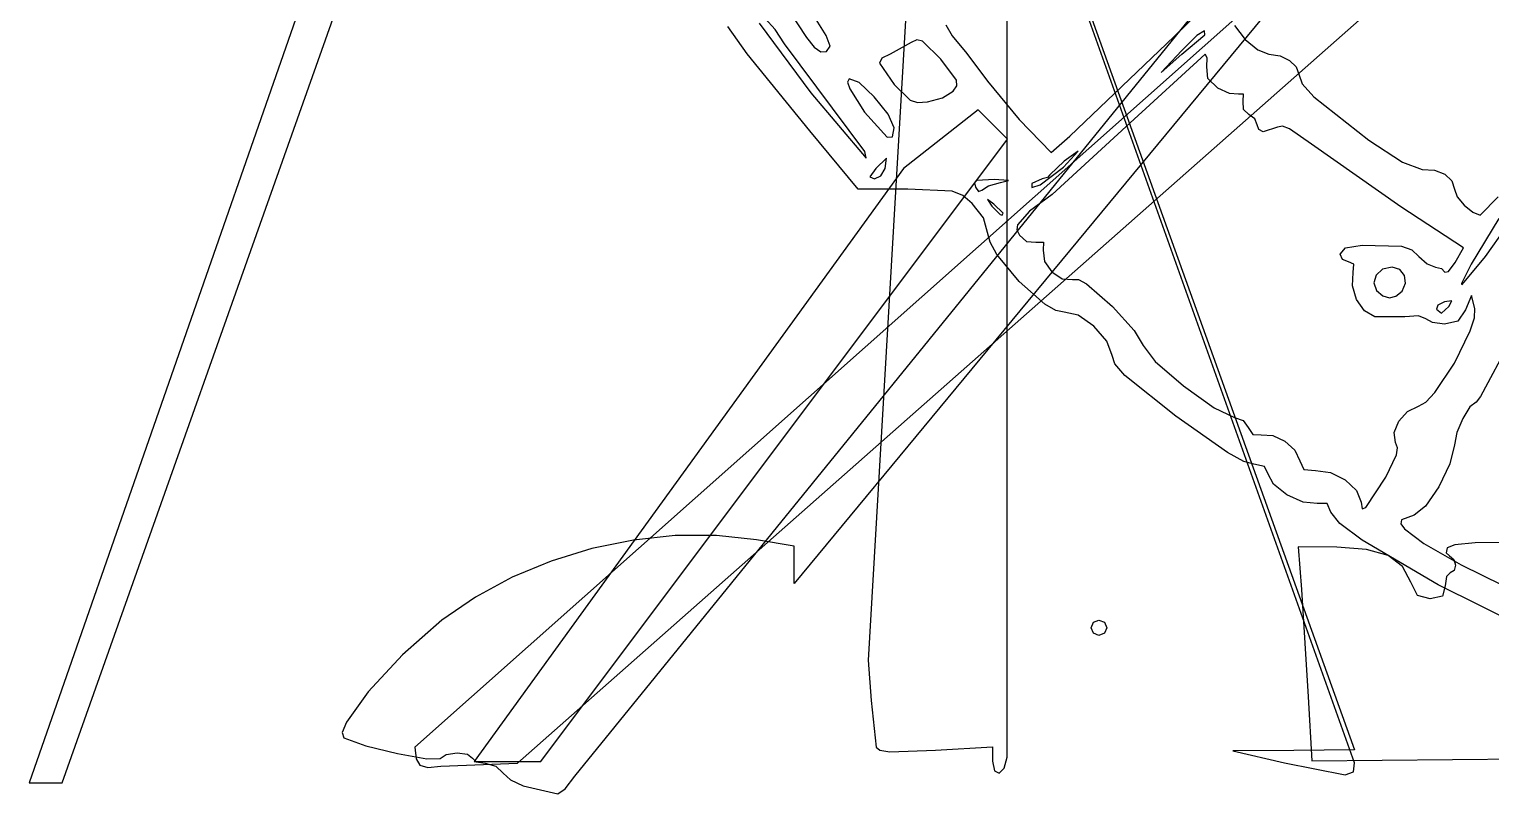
# Model space of a CAD drawing. Extents: x -99 to 383, y -48 to 207.
# Drawn here: x -17.7 to 61.8, y 3.3 to 44.8 of the extents above; entities that cross this region are included whole.
import ezdxf

# ---------------------------------------------------------------- set-up
doc = ezdxf.new("R2010")
doc.units = 0

msp = doc.modelspace()

# ---------------------------------------------------------------- linework, layer by layer
at = {"layer": 'Image'}
for p, q in [((113.472628, 122.887966), (23.933, 14.6963)), ((132.37946, 120.456476), (3.31386, 5.79827)), ((8.88774, 4.937004), (137.95334, 118.831128)), ((14.9762, 115.306416), (54.4224, 5.65678)), ((54.4224, 4.951233), (14.9762, 115.306416)), ((12.009098, 4.227533), (101.548745, 114.458871)), ((33.747463, 109.802975), (27.9655, 10.5377)), ((-15.8734, 3.87526), (21.21284, 108.451031)), ((18.514809, 107.544949), (-17.6653, 3.87526)), ((35.526748, 5.269737), (35.52669, 104.535043)), ((44.6046, 44.446), (54.8887, 54.4873)), ((22.91094, 44.821241), (22.342007, 45.432352)), ((23.660957, 45.817081), (24.61307, 44.386051)), ((25.68204, 44.496658), (25.046379, 45.50516)), ((21.380911, 43.504609), (20.3383, 44.983)), ((22.031954, 45.16008), (24.845161, 41.380351)), ((23.41476, 44.04513), (22.91094, 44.821241)), ((32.191723, 45.074452), (32.523334, 44.483067)), ((45.02951, 43.481066), (46.27599, 44.539026)), ((46.26076, 44.745512), (45.838536, 44.490808)), ((46.276, 44.539027), (46.26076, 44.745512)), ((46.27599, 44.539026), (46.276, 44.539027)), ((47.879784, 45.03134), (48.467431, 44.278346)), ((27.789, 38.18902), (23.41476, 44.04513)), ((24.61307, 44.386051), (25.020531, 43.860423)), ((25.020531, 43.860423), (25.388104, 43.601361)), ((25.8948, 43.9223), (25.68204, 44.496658)), ((25.688593, 43.618707), (25.8948, 43.922304)), ((25.8948, 43.922304), (25.8948, 43.9223)), ((30.309527, 44.115015), (29.157827, 43.487)), ((30.617486, 44.259502), (30.309527, 44.115015)), ((30.925251, 44.192334), (30.617486, 44.259502)), ((31.921427, 43.20867), (30.925251, 44.192334)), ((32.523334, 44.483067), (33.320613, 43.515772)), ((38.933993, 39.018997), (44.604643, 44.446317)), ((44.604643, 44.446317), (44.6046, 44.446)), ((45.838536, 44.490808), (45.01428, 43.687552)), ((48.467431, 44.278346), (49.162888, 43.71501)), ((24.79191, 39.3179), (21.380911, 43.504609)), ((25.388104, 43.601361), (25.688593, 43.618707)), ((28.707124, 43.258015), (28.580194, 43.000323)), ((28.580194, 43.000323), (29.37104, 41.82766)), ((29.157827, 43.487), (28.707124, 43.258015)), ((32.773484, 42.073927), (31.921427, 43.20867)), ((33.320613, 43.515772), (34.449503, 42.009802)), ((46.291334, 43.48074), (42.205484, 39.7413)), ((45.01428, 43.687552), (43.90373, 42.493662)), ((43.90373, 42.493662), (45.02951, 43.481066)), ((46.404634, 43.28081), (46.291334, 43.48074)), ((46.375766, 42.800125), (46.404634, 43.28081)), ((49.162888, 43.71501), (49.761821, 43.480702)), ((49.761821, 43.480702), (50.363488, 43.388733)), ((50.363488, 43.388733), (50.882351, 43.14495)), ((50.882351, 43.14495), (51.246444, 42.797538)), ((26.92445, 42.142666), (26.84687, 41.951549)), ((27.474396, 41.935375), (26.92445, 42.142666)), ((46.436782, 42.164163), (46.375766, 42.800125)), ((46.97717, 41.640205), (46.436782, 42.164163)), ((51.246444, 42.797538), (51.383801, 42.394682)), ((51.383801, 42.394682), (51.569262, 41.87157)), ((24.845161, 41.380351), (27.845404, 37.83625)), ((26.84687, 41.951549), (26.958288, 41.594642)), ((26.958288, 41.594642), (27.771116, 40.334336)), ((28.295687, 41.170356), (27.474396, 41.935375)), ((29.37104, 41.82766), (30.240207, 40.975615)), ((31.998217, 41.104718), (32.5865, 41.473598)), ((32.5865, 41.4736), (32.787276, 41.76591)), ((32.5865, 41.473598), (32.5865, 41.4736)), ((32.787276, 41.76591), (32.773484, 42.073927)), ((34.449503, 42.009802), (36.182333, 39.934252)), ((47.609413, 41.346061), (46.97717, 41.640205)), ((48.10225, 41.311927), (47.609413, 41.346061)), ((51.569262, 41.87157), (52.195097, 41.16439)), ((29.042444, 40.224907), (28.295687, 41.170356)), ((30.240207, 40.975615), (30.652494, 40.862047)), ((30.652494, 40.862047), (31.18782, 40.885247)), ((31.18782, 40.885247), (31.998217, 41.104718)), ((48.369259, 41.299428), (48.10225, 41.311927)), ((48.354633, 40.923053), (48.369259, 41.299428)), ((48.373517, 40.48114), (48.354633, 40.923053)), ((52.195097, 41.16439), (55.184591, 38.804162)), ((27.771116, 40.334336), (29.003631, 38.964406)), ((29.36879, 39.476326), (29.042444, 40.224907)), ((33.94291, 40.45358), (31.90968, 38.86269)), ((35.5338, 38.86269), (33.94291, 40.45358)), ((36.182333, 39.934252), (37.915163, 38.129682)), ((48.6688, 40.208419), (48.373517, 40.48114)), ((48.990392, 39.96953), (48.6688, 40.208419)), ((49.124151, 39.640546), (48.990392, 39.96953)), ((27.4207, 36.1429), (24.79191, 39.3179)), ((29.003631, 38.964406), (29.282205, 38.991804)), ((29.282205, 38.991804), (29.368786, 39.476319)), ((29.368786, 39.476319), (29.36879, 39.476326)), ((37.915163, 38.129682), (38.933993, 39.018997)), ((42.205484, 39.7413), (37.967204, 35.86075)), ((49.213488, 39.378923), (49.124151, 39.640546)), ((49.454615, 39.266786), (49.213488, 39.378923)), ((50.230931, 39.509993), (49.454615, 39.266786)), ((50.495559, 39.559772), (50.230931, 39.509993)), ((50.876531, 39.429676), (50.495559, 39.559772)), ((52.083221, 38.581903), (50.876531, 39.429676)), ((10.1591, 5.0208), (35.5338, 38.86269)), ((27.789002, 38.189028), (27.789, 38.18902)), ((27.845404, 37.83625), (27.789002, 38.189028)), ((31.90968, 38.86269), (29.87645, 37.2718)), ((38.5844, 37.343182), (39.388885, 38.210219)), ((39.388885, 38.210219), (38.621642, 37.670464)), ((56.937141, 35.178443), (52.083221, 38.581903)), ((55.184591, 38.804162), (57.020287, 37.602295)), ((28.963457, 37.836244), (28.381693, 37.2718)), ((28.8868, 37.2718), (28.963457, 37.836244)), ((38.621642, 37.670464), (37.845531, 36.919039)), ((57.020287, 37.602295), (58.098551, 37.213932)), ((29.87645, 37.2718), (6.53495, 5.0208)), ((28.381693, 37.2718), (28.045304, 36.811542)), ((28.045304, 36.811542), (28.305039, 36.707356)), ((28.305039, 36.707356), (28.655021, 36.873161)), ((28.655021, 36.873161), (28.8868, 37.2718)), ((28.8868, 37.2718), (28.8868, 37.2718)), ((33.881138, 36.613729), (33.753878, 36.483698)), ((34.811061, 36.665076), (33.881138, 36.613729)), ((35.601755, 36.606687), (34.811061, 36.665076)), ((35.1559, 36.4985), (35.601755, 36.606687)), ((37.429987, 36.707373), (36.865154, 36.451471)), ((37.309588, 36.374234), (38.584404, 37.343182)), ((37.719805, 36.76955), (37.429987, 36.707373)), ((37.845531, 36.919039), (37.719805, 36.76955)), ((38.584404, 37.343182), (38.5844, 37.343182)), ((58.098551, 37.213932), (58.76339, 37.169942)), ((58.76339, 37.169942), (59.322153, 36.950337)), ((59.322153, 36.950337), (59.707093, 36.596296)), ((59.707093, 36.596296), (59.850461, 36.149002)), ((30.113561, 36.142907), (27.4207, 36.1429)), ((32.535242, 36.030525), (30.113561, 36.142907)), ((33.109291, 35.798454), (32.535242, 36.030525)), ((33.627911, 35.367714), (33.109291, 35.798454)), ((33.753878, 36.483698), (33.792001, 36.260364)), ((33.792001, 36.260364), (33.964041, 36.022398)), ((33.964041, 36.022398), (34.136837, 36.093788)), ((34.136837, 36.093788), (34.507676, 36.328345)), ((34.507676, 36.328345), (35.155897, 36.4985)), ((35.155897, 36.4985), (35.1559, 36.4985)), ((37.967204, 35.86075), (36.729304, 34.94076)), ((36.865154, 36.451471), (36.873115, 36.224788)), ((36.873115, 36.224788), (37.309588, 36.374234)), ((59.850461, 36.149002), (60.005635, 35.732844)), ((34.239809, 34.58335), (33.627911, 35.367714)), ((34.80325, 35.332264), (34.450471, 35.578486)), ((34.450471, 35.578486), (34.696694, 35.225708)), ((34.696694, 35.225708), (35.135173, 34.768645)), ((35.297138, 34.838376), (34.80325, 35.332264)), ((60.340001, 32.957023), (56.937141, 35.178443)), ((60.005635, 35.732844), (60.381336, 35.267324)), ((60.381336, 35.267324), (60.842832, 34.888348)), ((61.255391, 34.731822), (62.229441, 35.719599)), ((34.449231, 33.781364), (34.239809, 34.58335)), ((35.135173, 34.768645), (35.255165, 34.734793)), ((35.255165, 34.734793), (35.297138, 34.838375)), ((35.297138, 34.838375), (35.297138, 34.838376)), ((36.077936, 34.208649), (36.050439, 33.935804)), ((36.729304, 34.94076), (36.077936, 34.208649)), ((62.269784, 34.549228), (60.758581, 32.065306)), ((60.842832, 34.888348), (61.255391, 34.731822)), ((34.590029, 33.258796), (34.449231, 33.781364)), ((36.050439, 33.935804), (36.18544, 33.63818)), ((36.18544, 33.63818), (36.574312, 33.289018)), ((61.546461, 32.474136), (62.640881, 34.049302)), ((34.969189, 32.596363), (34.590029, 33.258796)), ((36.183184, 31.121161), (34.969189, 32.596363)), ((36.574312, 33.289018), (37.077341, 33.262187)), ((37.077341, 33.262187), (37.50277, 33.26696)), ((37.50277, 33.26696), (37.488039, 32.820447)), ((37.488039, 32.820447), (37.555057, 32.213058)), ((53.639705, 32.61519), (53.918784, 32.952054)), ((53.769645, 32.316211), (53.639705, 32.61519)), ((53.918784, 32.952054), (54.839145, 33.090223)), ((54.839145, 33.090223), (56.972746, 33.042075)), ((56.972746, 33.042075), (57.52419, 32.840418)), ((57.52419, 32.840418), (57.918265, 32.483697)), ((59.882624, 32.157511), (60.340001, 32.957023)), ((37.555057, 32.213058), (37.949477, 31.641073)), ((54.082057, 32.191857), (53.769645, 32.316211)), ((54.380299, 32.057582), (54.082057, 32.191857)), ((54.338656, 31.60661), (54.380299, 32.057582)), ((56.468267, 31.909596), (55.944761, 31.784429)), ((56.877101, 31.777395), (56.468267, 31.909596)), ((57.918265, 32.483697), (58.374076, 32.078266)), ((58.374076, 32.078266), (58.811969, 31.909635)), ((58.811969, 31.909635), (59.139852, 31.828613)), ((59.139852, 31.828613), (59.331176, 31.633814)), ((59.531969, 31.673875), (59.882624, 32.157511)), ((60.758581, 32.065306), (60.231273, 31.005917)), ((60.476359, 31.201583), (61.546469, 32.474143)), ((61.546469, 32.474143), (61.546461, 32.474136)), ((37.572395, 29.894286), (36.183184, 31.121161)), ((37.949477, 31.641073), (38.512255, 31.262442)), ((38.512255, 31.262442), (39.084349, 31.235117)), ((39.084349, 31.235117), (39.401506, 31.232814)), ((39.401506, 31.232814), (39.842999, 31.00439)), ((39.842999, 31.00439), (41.244889, 29.770267)), ((54.296962, 30.895869), (54.338656, 31.60661)), ((55.587507, 31.469984), (55.457876, 31.057845)), ((55.457876, 31.057845), (55.617238, 30.639596)), ((55.944761, 31.784429), (55.587507, 31.469984)), ((57.129178, 31.448244), (56.877101, 31.777395)), ((56.998661, 30.603826), (57.183399, 31.023327)), ((57.183399, 31.023327), (57.129178, 31.448244)), ((59.331176, 31.633814), (59.531969, 31.673875)), ((60.231273, 31.005917), (60.256831, 30.945535)), ((60.256831, 30.945535), (60.476359, 31.201583)), ((54.529167, 30.152778), (54.296962, 30.895869)), ((55.617238, 30.639596), (55.958835, 30.340334)), ((55.958835, 30.340334), (56.314858, 30.234309)), ((56.314858, 30.234309), (56.667426, 30.321985)), ((56.667426, 30.321985), (56.998658, 30.603825)), ((56.998658, 30.603825), (56.998661, 30.603826)), ((60.774464, 30.357417), (60.459626, 29.581307)), ((60.960039, 29.651862), (60.774464, 30.357417)), ((38.170575, 29.542261), (37.572395, 29.894286)), ((38.618001, 29.454264), (38.170575, 29.542261)), ((39.38614, 29.286306), (38.618001, 29.454264)), ((41.244889, 29.770267), (42.424593, 28.461245)), ((54.959384, 29.533421), (54.529167, 30.152778)), ((55.511726, 29.19388), (54.959384, 29.533421)), ((58.942592, 29.840747), (58.882161, 29.619733)), ((58.882161, 29.619733), (59.147214, 29.393649)), ((59.304969, 30.020864), (58.942592, 29.840747)), ((59.147214, 29.393649), (59.549461, 29.770727)), ((59.707185, 30.065605), (59.304969, 30.020864)), ((59.549461, 29.770728), (59.707185, 30.065605)), ((59.549461, 29.770727), (59.549461, 29.770728)), ((60.459626, 29.581307), (60.035445, 28.967714)), ((60.936323, 29.155132), (60.960039, 29.651862)), ((40.241393, 28.687678), (39.38614, 29.286306)), ((40.937143, 27.881721), (40.241393, 28.687678)), ((57.147326, 29.206129), (55.511726, 29.19388)), ((57.889556, 29.253601), (57.147326, 29.206129)), ((58.291016, 29.096077), (57.889556, 29.253601)), ((58.663849, 28.890642), (58.291016, 29.096077)), ((59.307786, 28.805196), (58.663849, 28.890642)), ((60.035445, 28.967714), (59.307786, 28.805196)), ((60.710137, 28.438145), (60.936323, 29.155132)), ((41.226771, 27.091774), (40.937143, 27.881721)), ((42.424593, 28.461245), (42.915269, 27.635187)), ((59.849626, 26.688319), (60.710137, 28.438145)), ((62.883102, 27.879302), (61.260322, 24.874842)), ((41.382955, 26.638749), (41.226771, 27.091774)), ((42.915269, 27.635187), (43.5808, 26.765402)), ((41.930585, 26.0181), (41.382955, 26.638749)), ((43.5808, 26.765402), (45.104729, 25.453866)), ((58.777052, 25.092214), (59.849626, 26.688319)), ((44.704811, 23.795704), (41.930585, 26.0181)), ((45.104729, 25.453866), (46.778057, 24.256853)), ((58.285786, 24.567379), (58.777052, 25.092214)), ((61.260322, 24.874842), (61.03895, 24.571855)), ((46.778057, 24.256853), (47.891789, 23.730637)), ((56.816218, 23.527992), (57.292618, 24.061265)), ((57.292618, 24.061265), (57.890959, 24.339662)), ((57.890959, 24.339662), (58.285786, 24.567379)), ((60.695181, 24.310535), (60.303749, 23.680601)), ((61.03895, 24.571855), (60.695181, 24.310535)), ((47.513285, 21.824083), (44.704811, 23.795704)), ((47.891789, 23.730637), (48.365818, 23.574434)), ((48.365818, 23.574434), (48.636703, 23.179026)), ((48.636703, 23.179026), (48.879708, 22.796911)), ((56.566572, 22.906544), (56.816218, 23.527992)), ((60.303749, 23.680601), (59.982483, 22.913088)), ((48.879708, 22.796911), (49.346364, 22.781076)), ((49.346364, 22.781076), (49.972909, 22.75266)), ((49.972909, 22.75266), (50.630245, 22.441456)), ((50.630245, 22.441456), (51.167965, 21.948651)), ((56.648499, 22.363622), (56.566572, 22.906544)), ((56.744684, 22.075194), (56.648499, 22.363622)), ((59.982483, 22.913088), (59.84921, 22.239035)), ((48.388757, 21.343173), (47.513285, 21.824083)), ((51.167965, 21.948651), (51.435664, 21.375436)), ((56.109029, 20.487122), (56.695996, 21.698169)), ((56.695996, 21.698169), (56.744684, 22.075194)), ((59.84921, 22.239035), (59.600506, 21.204926)), ((48.933931, 21.185154), (48.388757, 21.343173)), ((49.511061, 21.068136), (48.933931, 21.185154)), ((49.692713, 20.691266), (49.511061, 21.068136)), ((50.000305, 20.107378), (49.692713, 20.691266)), ((51.435664, 21.375436), (51.662062, 20.904252)), ((51.662062, 20.904252), (52.297988, 20.852476)), ((52.297988, 20.852476), (53.103502, 20.746612)), ((53.103502, 20.746612), (53.906165, 20.339779)), ((59.600506, 21.204926), (59.002841, 19.965082)), ((50.733276, 19.527007), (50.000305, 20.107378)), ((53.906165, 20.339779), (54.522392, 19.759675)), ((55.036867, 18.839546), (56.109038, 20.487136)), ((56.109038, 20.487136), (56.109029, 20.487122)), ((59.002841, 19.965082), (58.278886, 18.906711)), ((51.618171, 19.117471), (50.733276, 19.527007)), ((52.381533, 19.046086), (51.618171, 19.117471)), ((54.522392, 19.759675), (54.768598, 19.133996)), ((54.768598, 19.133996), (54.82731, 18.769319)), ((52.922895, 19.052533), (52.381533, 19.046086)), ((53.126757, 18.589821), (52.922895, 19.052533)), ((53.609888, 17.970203), (53.126757, 18.589821)), ((54.82731, 18.769319), (55.036867, 18.839546)), ((57.65131, 18.417025), (56.970157, 18.159704)), ((58.278886, 18.906711), (57.65131, 18.417025)), ((54.836933, 17.054439), (53.609888, 17.970203)), ((56.970157, 18.159704), (56.940285, 17.947505)), ((56.940285, 17.947505), (57.12832, 17.66827)), ((57.12832, 17.66827), (58.190436, 16.874653)), ((15.19602, 17.066862), (12.936232, 16.60285)), ((17.466955, 17.307761), (15.19602, 17.066862)), ((19.710471, 17.3157), (17.466955, 17.307761)), ((21.888, 17.080832), (19.710471, 17.3157)), ((23.933, 16.7359), (21.888, 17.080832)), ((23.933, 14.6963), (23.933, 16.7359)), ((53.444559, 16.680854), (51.356819, 16.701484)), ((51.356819, 16.701484), (51.531706, 14.373154)), ((58.968085, 14.632067), (54.836933, 17.054439)), ((58.190436, 16.874653), (60.22114, 15.710785)), ((59.871027, 16.802533), (59.4501, 16.647579)), ((60.973029, 16.906693), (59.871027, 16.802533)), ((65.6062, 16.9837), (60.973029, 16.906693)), ((10.72616, 15.925574), (8.604368, 15.04488)), ((12.936232, 16.60285), (10.72616, 15.925574)), ((55.071975, 16.560584), (53.444559, 16.680854)), ((56.25029, 16.219886), (55.071975, 16.560584)), ((57.03295, 15.633493), (56.25029, 16.219886)), ((59.4501, 16.647579), (59.400967, 16.377666)), ((59.400967, 16.377666), (59.574554, 16.200726)), ((59.574554, 16.200726), (59.808286, 16.001742)), ((59.808286, 16.001742), (59.899386, 15.695111)), ((57.473399, 14.776134), (57.03295, 15.633493)), ((59.624521, 15.290368), (59.425202, 15.083111)), ((59.840562, 15.413698), (59.624521, 15.290368)), ((59.899386, 15.695111), (59.840562, 15.413698)), ((60.22114, 15.710785), (64.01896, 13.849505)), ((8.604368, 15.04488), (6.609426, 13.970617)), ((51.531706, 14.373154), (51.899975, 8.551034)), ((57.835589, 14.05086), (57.473399, 14.776134)), ((64.410847, 11.917895), (58.968085, 14.632067)), ((59.342299, 14.584813), (59.19116, 14.011589)), ((59.425202, 15.083111), (59.342299, 14.584813)), ((6.609426, 13.970617), (4.7799, 12.712632)), ((58.536459, 13.879258), (57.835589, 14.05086)), ((59.19116, 14.011589), (58.536459, 13.879258)), ((40.218254, 12.594179), (40.517233, 12.718533)), ((40.517233, 12.718533), (40.816212, 12.594179)), ((4.7799, 12.712632), (2.627761, 10.818554)), ((40.0939, 12.2952), (40.218254, 12.594179)), ((40.218254, 11.996221), (40.0939, 12.2952)), ((40.0939, 12.2952), (40.0939, 12.2952)), ((40.517233, 11.871867), (40.218254, 11.996221)), ((40.816212, 11.996221), (40.517233, 11.871867)), ((40.816212, 12.594179), (40.940566, 12.2952)), ((40.940566, 12.2952), (40.816212, 11.996221)), ((2.627761, 10.818554), (0.768459, 8.814511)), ((27.9655, 10.5377), (28.126781, 8.35048)), ((0.768459, 8.814511), (-0.41685, 7.158683)), ((28.126781, 8.35048), (28.398629, 5.80506)), ((51.899975, 8.551034), (52.093356, 5.057244)), ((-0.41685, 7.158683), (-0.637646, 6.604531)), ((-0.637646, 6.604531), (-0.54701, 6.309252)), ((-0.54701, 6.309252), (0.63437, 5.883273)), ((0.63437, 5.883273), (2.369236, 5.455464)), ((3.31386, 5.79827), (3.371302, 5.174214)), ((28.398629, 5.80506), (28.600526, 5.641554)), ((28.600526, 5.641554), (29.14154, 5.562168)), ((29.14154, 5.562168), (31.620409, 5.635823)), ((31.620409, 5.635823), (34.731629, 5.824785)), ((34.731629, 5.824785), (34.7317, 5.05325)), ((51.10629, 5.631098), (47.79018, 5.605416)), ((47.79018, 5.605416), (50.6124, 4.954592)), ((54.4224, 5.65678), (51.10629, 5.631098)), ((2.369236, 5.455464), (3.954596, 5.175648)), ((3.371302, 5.174214), (3.584631, 4.824846)), ((3.584631, 4.824846), (4.015352, 4.705393)), ((3.954596, 5.175648), (4.68746, 5.193652)), ((4.015352, 4.705393), (4.72497, 4.77108)), ((4.68746, 5.193652), (5.01448, 5.412619)), ((4.72497, 4.77108), (8.88774, 4.937004)), ((5.01448, 5.412619), (5.609276, 5.49176)), ((5.609276, 5.49176), (6.180102, 5.427379)), ((6.180102, 5.427379), (6.43521, 5.215778)), ((6.43521, 5.215778), (6.63955, 5.016459)), ((6.53495, 5.0208), (10.1591, 5.0208)), ((6.63955, 5.016459), (7.130836, 4.933556)), ((7.130836, 4.933556), (7.712025, 4.777661)), ((7.712025, 4.777661), (8.119776, 4.385489)), ((34.7317, 5.05325), (34.838713, 4.519253)), ((35.350882, 4.658713), (35.526748, 5.269737)), ((50.6124, 4.954592), (53.915123, 4.309477)), ((52.093356, 5.057244), (65.308356, 5.182844)), ((54.351233, 4.469644), (54.4224, 4.951233)), ((8.119776, 4.385489), (8.502867, 4.035515)), ((8.502867, 4.035515), (9.20462, 3.704163)), ((11.477726, 3.543031), (12.009098, 4.227533)), ((34.838713, 4.519253), (35.083322, 4.398147)), ((35.083322, 4.398147), (35.350882, 4.658713)), ((53.915123, 4.309477), (54.351233, 4.469644)), ((-17.6653, 3.87526), (-15.8734, 3.87526)), ((9.20462, 3.704163), (11.091876, 3.273939)), ((11.091876, 3.273939), (11.477726, 3.543031))]:
    msp.add_line(p, q, dxfattribs=at)

doc.saveas('drawing.dxf')
